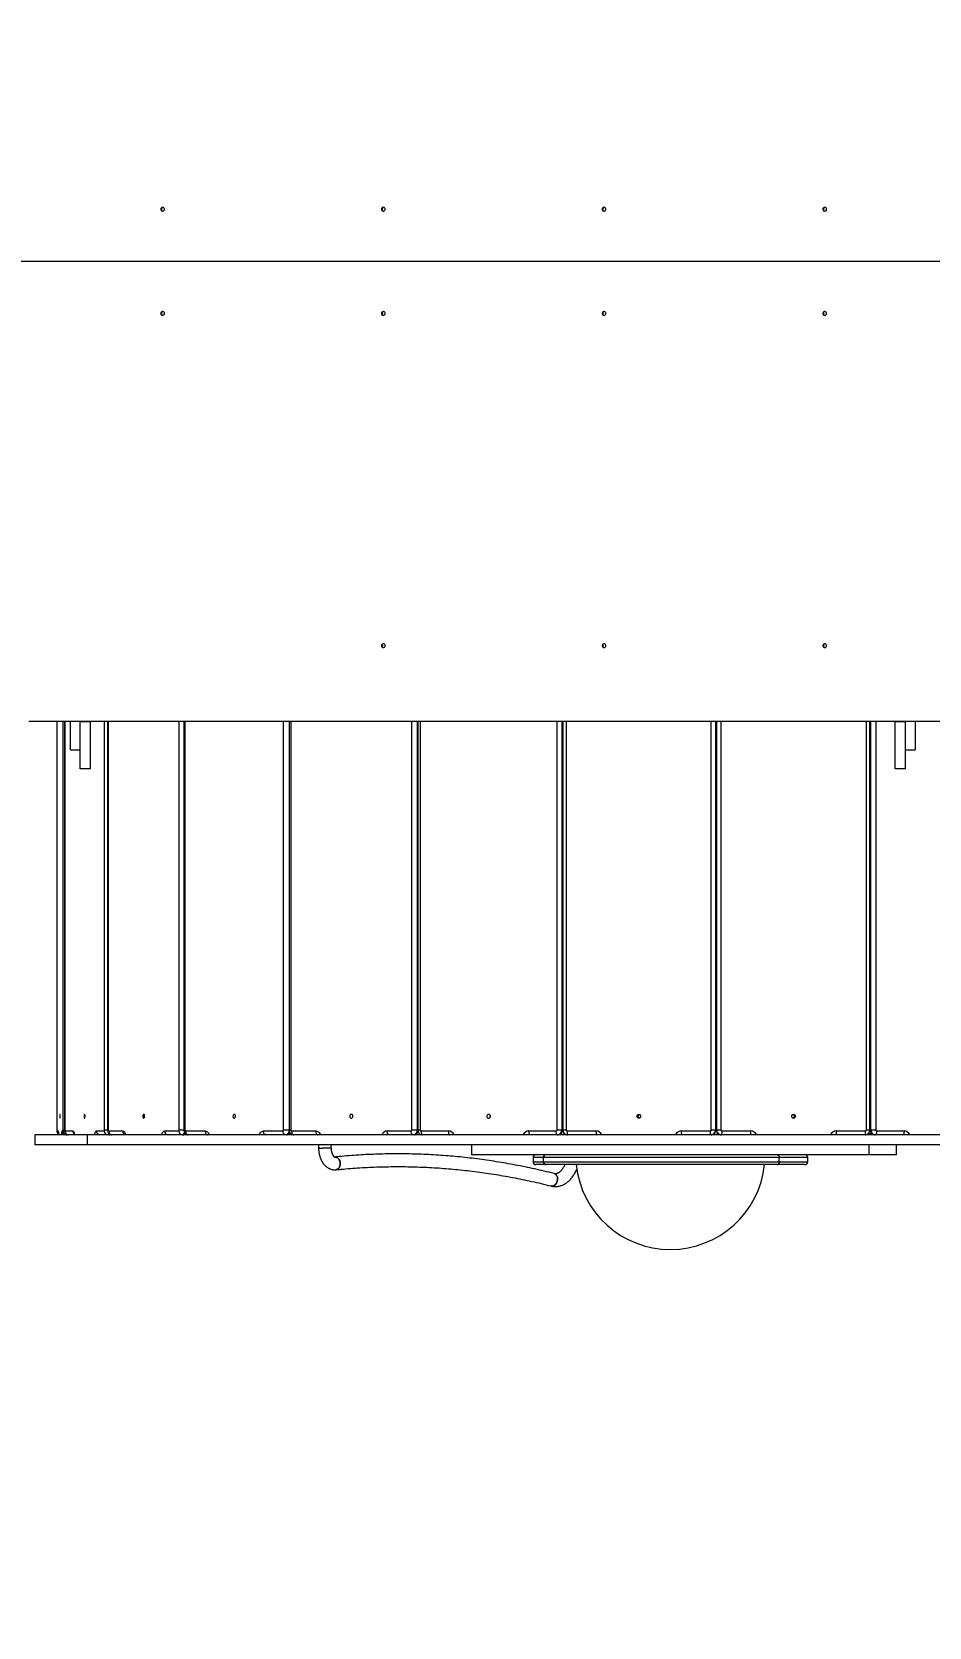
# Model space of a CAD drawing. Header units: millimetres. Extents: x -8607 to 7621, y -5747 to 4382.
# Drawn here: x 200 to 2095, y -2350 to 1016 of the extents above; entities that cross this region are included whole.
import ezdxf

# ---------------------------------------------------------------- set-up
doc = ezdxf.new("R2010")
doc.units = ezdxf.units.MM
for name, color, linetype in [('DIKOM_ОБЪЕКТ', 7, 'Continuous'), ('DIKOM_РАЗМЕР_ЗОНА', 7, 'Continuous'), ('DIKOM_РАЗМЕР_ОБЪЕКТА', 7, 'Continuous')]:
    doc.layers.add(name, color=color, linetype=linetype)
doc.styles.add('style1', font='arial.ttf', dxfattribs={"width": 0.8})
doc.dimstyles.new('1-50', dxfattribs={"dimtxt": 300, "dimasz": 200, "dimexe": 100, "dimexo": 0, "dimgap": 100, "dimtad": 1, "dimtxsty": 'style1', "dimcen": 200, "dimclrd": 7, "dimclre": 7, "dimclrt": 7, "dimadec": 1, "dimazin": 2, "dimtfac": 1, "dimtmove": 0, "dimatfit": 2, "dimfxl": 0, "dimlwd": 25, "dimlwe": 18, "dimarcsym": 0})

# ---------------------------------------------------------------- blocks, each defined once
blk = doc.blocks.new('*D10')
at = {"layer": 'Defpoints', "color": 0, "transparency": 16777216}
for p in [(1185.1, 4381.6), (-8157.3, -4329.5), (-3835.9, -4329.5)]:
    blk.add_point(p, dxfattribs=at)
at = {"layer": 'DIKOM_РАЗМЕР_ЗОНА', "color": 7, "lineweight": 18, "transparency": 16777216}
for p, q in [((1185.1, 4381.6), (-8257.3, 4381.6)), ((-3835.9, -4329.5), (-8257.3, -4329.5))]:
    blk.add_line(p, q, dxfattribs=at)
at = {"layer": 'DIKOM_РАЗМЕР_ЗОНА', "color": 7, "lineweight": 25, "transparency": 16777216}
blk.add_line((-8157.3, 4181.6), (-8157.3, -4129.5), dxfattribs=at)
at = {"layer": 'DIKOM_РАЗМЕР_ЗОНА', "color": 7, "transparency": 16777216}
for points in [[(-8190.7, 4181.6), (-8124, 4181.6), (-8157.3, 4381.6)], [(-8190.7, -4129.5), (-8124, -4129.5), (-8157.3, -4329.5)]]:
    blk.add_solid(points, dxfattribs=at)
at = {"layer": 'DIKOM_РАЗМЕР_ЗОНА', "color": 7, "transparency": 16777216, "insert": (-8410.5, 265.9), "char_height": 300, "attachment_point": 5, "rotation": 90, "style": 'style1'}
blk.add_mtext('8700', dxfattribs=at)
blk = doc.blocks.new('*D11')
at = {"layer": 'Defpoints', "color": 0, "transparency": 16777216}
for p in [(7619.4, -165.1), (-6826.5, -739.4), (7619.4, -5647.1)]:
    blk.add_point(p, dxfattribs=at)
at = {"layer": 'DIKOM_РАЗМЕР_ОБЪЕКТА', "color": 7, "lineweight": 18, "transparency": 16777216}
for p, q in [((7619.4, -165.1), (7619.4, -5747.1)), ((-6826.5, -739.4), (-6826.5, -5747.1))]:
    blk.add_line(p, q, dxfattribs=at)
at = {"layer": 'DIKOM_РАЗМЕР_ОБЪЕКТА', "color": 7, "lineweight": 25, "transparency": 16777216}
blk.add_line((-6626.5, -5647.1), (7419.4, -5647.1), dxfattribs=at)
at = {"layer": 'DIKOM_РАЗМЕР_ОБЪЕКТА', "color": 7, "transparency": 16777216}
for points in [[(-6626.5, -5613.8), (-6626.5, -5680.5), (-6826.5, -5647.1)], [(7419.4, -5613.8), (7419.4, -5680.5), (7619.4, -5647.1)]]:
    blk.add_solid(points, dxfattribs=at)
at = {"layer": 'DIKOM_РАЗМЕР_ОБЪЕКТА', "color": 7, "transparency": 16777216, "insert": (396.4, -5394), "char_height": 300, "attachment_point": 5, "style": 'style1'}
blk.add_mtext('14400', dxfattribs=at)
blk = doc.blocks.new('*D12')
at = {"layer": 'Defpoints', "color": 0, "transparency": 16777216}
for p in [(1548.3, 2616.6), (-7397.5, -2329.5), (-4101.7, -2329.5)]:
    blk.add_point(p, dxfattribs=at)
at = {"layer": 'DIKOM_РАЗМЕР_ОБЪЕКТА', "color": 7, "lineweight": 18, "transparency": 16777216}
for p, q in [((1548.3, 2616.6), (-7497.5, 2616.6)), ((-4101.7, -2329.5), (-7497.5, -2329.5))]:
    blk.add_line(p, q, dxfattribs=at)
at = {"layer": 'DIKOM_РАЗМЕР_ОБЪЕКТА', "color": 7, "lineweight": 25, "transparency": 16777216}
blk.add_line((-7397.5, 2416.6), (-7397.5, -2129.5), dxfattribs=at)
at = {"layer": 'DIKOM_РАЗМЕР_ОБЪЕКТА', "color": 7, "transparency": 16777216}
for points in [[(-7430.9, 2416.6), (-7364.2, 2416.6), (-7397.5, 2616.6)], [(-7430.9, -2129.5), (-7364.2, -2129.5), (-7397.5, -2329.5)]]:
    blk.add_solid(points, dxfattribs=at)
at = {"layer": 'DIKOM_РАЗМЕР_ОБЪЕКТА', "color": 7, "transparency": 16777216, "insert": (-7650.7, 236.9), "char_height": 300, "attachment_point": 5, "rotation": 90, "style": 'style1'}
blk.add_mtext('4950', dxfattribs=at)
blk = doc.blocks.new('*D13')
at = {"layer": 'Defpoints', "color": 0, "transparency": 16777216}
for p in [(-5326.5, -191.4), (6073.5, -191.4), (6073.5, -4959.5)]:
    blk.add_point(p, dxfattribs=at)
at = {"layer": 'DIKOM_РАЗМЕР_ОБЪЕКТА', "color": 7, "lineweight": 18, "transparency": 16777216}
for p, q in [((-5326.5, -191.4), (-5326.5, -5059.5)), ((6073.5, -191.4), (6073.5, -5059.5))]:
    blk.add_line(p, q, dxfattribs=at)
at = {"layer": 'DIKOM_РАЗМЕР_ОБЪЕКТА', "color": 7, "lineweight": 25, "transparency": 16777216}
blk.add_line((-5126.5, -4959.5), (5873.5, -4959.5), dxfattribs=at)
at = {"layer": 'DIKOM_РАЗМЕР_ОБЪЕКТА', "color": 7, "transparency": 16777216}
for points in [[(-5126.5, -4926.2), (-5126.5, -4992.9), (-5326.5, -4959.5)], [(5873.5, -4926.2), (5873.5, -4992.9), (6073.5, -4959.5)]]:
    blk.add_solid(points, dxfattribs=at)
at = {"layer": 'DIKOM_РАЗМЕР_ОБЪЕКТА', "color": 7, "transparency": 16777216, "insert": (373.5, -4706.4), "char_height": 300, "attachment_point": 5, "style": 'style1'}
blk.add_mtext('11400', dxfattribs=at)

msp = doc.modelspace()

# ---------------------------------------------------------------- linework, layer by layer
at = {"layer": 'DIKOM_ОБЪЕКТ', "color": 7, "linetype": 'Continuous', "lineweight": 15}
for p, q in [((145.123, 531.609), (2205.165, 531.609)), ((193.663, -438.391), (2156.625, -438.391)), ((252.917, -438.391), (252.917, -1301.391)), ((252.924, -438.391), (252.924, -1301.391)), ((266.144, -1301.391), (266.144, -438.391)), ((269.024, -438.391), (269.024, -1301.391)), ((269.325, -438.391), (269.325, -1301.391)), ((281.301, -499.391), (281.301, -438.391)), ((302.301, -439.391), (302.301, -438.391)), ((302.301, -439.391), (323.301, -439.391)), ((302.301, -539.391), (302.301, -439.391)), ((323.301, -439.391), (323.301, -438.391)), ((323.301, -439.391), (323.301, -539.391)), ((353.384, -1301.391), (353.384, -438.391)), ((360.038, -438.391), (360.038, -1301.391)), ((361.049, -438.391), (361.049, -1301.391)), ((511.415, -1301.391), (511.415, -438.391)), ((521.054, -438.391), (521.054, -1301.391)), ((523.152, -438.391), (523.152, -1301.391)), ((731.718, -1301.391), (731.718, -438.391)), ((743.021, -438.391), (743.021, -1301.391)), ((743.392, -438.391), (743.392, -1301.391)), ((746.893, -438.391), (746.893, -1301.391)), ((1002.417, -1301.391), (1002.417, -438.391)), ((1013.531, -438.391), (1013.531, -1301.391)), ((1014.655, -1301.391), (1014.655, -438.391)), ((1015.064, -438.391), (1015.064, -1301.391)), ((1020.212, -438.391), (1020.212, -1301.391)), ((1308.918, -1301.391), (1308.918, -438.391)), ((1319.244, -438.391), (1319.244, -1301.391)), ((1319.956, -1301.391), (1319.956, -438.391)), ((1320.482, -1301.391), (1320.482, -438.391)), ((1321.425, -438.391), (1321.425, -1301.391)), ((1328.374, -438.391), (1328.374, -1301.391)), ((1634.697, -1301.391), (1634.697, -438.391)), ((1643.678, -438.391), (1643.678, -1301.391)), ((1643.941, -1301.391), (1643.941, -438.391)), ((1644.011, -1301.391), (1644.011, -438.391)), ((1645.758, -438.391), (1645.758, -1301.391)), ((1645.798, -438.391), (1645.798, -1301.391)), ((1646, -1301.391), (1646, -438.391)), ((1654.766, -438.391), (1654.766, -1301.391)), ((1962.192, -1301.391), (1962.192, -438.391)), ((1969.385, -1301.391), (1969.385, -438.391)), ((1970.515, -438.391), (1970.515, -1301.391)), ((1970.957, -438.391), (1970.957, -1301.391)), ((1971.612, -1301.391), (1971.612, -438.391)), ((1981.791, -438.391), (1981.791, -1301.391)), ((2023.301, -439.391), (2023.301, -438.391)), ((2023.301, -439.391), (2044.301, -439.391)), ((2023.301, -539.391), (2023.301, -439.391)), ((2044.301, -439.391), (2044.301, -438.391)), ((2044.301, -439.391), (2044.301, -539.391)), ((2065.301, -438.391), (2065.301, -499.391)), ((281.301, -499.391), (302.301, -499.391)), ((2044.301, -499.391), (2065.301, -499.391)), ((323.301, -539.391), (302.301, -539.391)), ((2044.301, -539.391), (2023.301, -539.391)), ((1320.482, -767.441), (1321.425, -767.441)), ((1644.011, -767.441), (1645.758, -767.441)), ((1320.482, -807.334), (1321.425, -807.334)), ((1320.936, -793.36), (1320.949, -793.117)), ((1644.011, -807.334), (1645.758, -807.334)), ((1321.425, -808.331), (1320.482, -808.331)), ((1320.482, -824.391), (1321.425, -824.391)), ((1321.425, -825.391), (1320.482, -825.391)), ((1321.425, -826.391), (1320.482, -826.391)), ((1645.758, -808.331), (1644.011, -808.331)), ((1644.011, -824.391), (1645.758, -824.391)), ((1645.758, -825.391), (1644.011, -825.391)), ((1645.758, -826.391), (1644.011, -826.391)), ((1320.482, -842.451), (1321.425, -842.451)), ((1321.425, -843.448), (1320.482, -843.448)), ((1644.011, -842.451), (1645.758, -842.451)), ((1645.758, -843.448), (1644.011, -843.448)), ((1321.425, -883.341), (1320.482, -883.341)), ((1645.758, -883.341), (1644.011, -883.341)), ((1167.517, -1273.672), (1168.248, -1272.595)), ((1320.482, -1253.441), (1321.425, -1253.441)), ((1644.011, -1253.441), (1645.758, -1253.441)), ((206.521, -1311.391), (206.521, -1332.391)), ((317.19, -1311.391), (206.521, -1311.391)), ((252.924, -1301.391), (252.917, -1301.391)), ((253.01, -1303.391), (255.637, -1303.391)), ((263.432, -1303.391), (266.059, -1303.391)), ((269.024, -1301.391), (266.144, -1301.391)), ((269.325, -1301.391), (269.024, -1301.391)), ((269.869, -1303.391), (286.572, -1303.391)), ((276.548, -1311.376), (276.049, -1311.391)), ((317.19, -1332.391), (317.19, -1311.391)), ((2824.072, -1311.391), (317.19, -1311.391)), ((336.137, -1303.391), (352.84, -1303.391)), ((360.038, -1301.391), (353.384, -1301.391)), ((361.049, -1301.391), (360.038, -1301.391)), ((362.023, -1303.391), (391.901, -1303.391)), ((366.297, -1310.818), (366.417, -1311.391)), ((480.563, -1303.391), (510.442, -1303.391)), ((521.054, -1301.391), (511.415, -1301.391)), ((523.152, -1301.391), (521.054, -1301.391)), ((524.502, -1303.391), (565.945, -1303.391)), ((688.925, -1303.391), (730.368, -1303.391)), ((743.021, -1301.391), (731.718, -1301.391)), ((743.021, -1301.391), (743.392, -1301.391)), ((746.893, -1301.391), (743.392, -1301.391)), ((748.547, -1303.391), (799.321, -1303.391)), ((949.989, -1303.391), (1000.763, -1303.391)), ((1013.531, -1301.391), (1002.417, -1301.391)), ((1013.531, -1301.391), (1014.655, -1301.391)), ((1015.064, -1301.391), (1014.655, -1301.391)), ((1020.212, -1301.391), (1015.064, -1301.391)), ((1022.081, -1303.391), (1079.448, -1303.391)), ((1249.682, -1303.391), (1307.049, -1303.391)), ((1319.244, -1301.391), (1308.918, -1301.391)), ((1314.748, -1310.391), (1327.111, -1310.391)), ((1319.244, -1301.391), (1319.956, -1301.391)), ((1320.482, -1301.391), (1319.956, -1301.391)), ((1320.482, -1293.334), (1321.425, -1293.334)), ((1321.425, -1294.331), (1320.482, -1294.331)), ((1320.936, -1279.36), (1320.949, -1279.117)), ((1328.374, -1301.391), (1321.425, -1301.391)), ((1330.357, -1303.391), (1391.225, -1303.391)), ((1571.846, -1303.391), (1632.714, -1303.391)), ((1643.678, -1301.391), (1634.697, -1301.391)), ((1638.291, -1310.391), (1651.522, -1310.391)), ((1643.678, -1301.391), (1643.941, -1301.391)), ((1644.011, -1301.391), (1643.941, -1301.391)), ((1644.011, -1293.334), (1645.758, -1293.334)), ((1645.758, -1294.331), (1644.011, -1294.331)), ((1645.798, -1301.391), (1645.758, -1301.391)), ((1645.798, -1301.391), (1646, -1301.391)), ((1654.766, -1301.391), (1646, -1301.391)), ((1656.756, -1303.391), (1717.843, -1303.391)), ((1899.115, -1303.391), (1960.202, -1303.391)), ((1969.385, -1301.391), (1962.192, -1301.391)), ((1963.728, -1310.391), (1968.301, -1310.391)), ((1968.301, -1310.391), (1968.301, -1305.852)), ((1968.301, -1308.891), (1971.922, -1308.891)), ((1968.301, -1310.391), (1973.422, -1310.391)), ((1970.957, -1301.391), (1970.515, -1301.391)), ((1970.957, -1301.391), (1971.612, -1301.391)), ((1981.791, -1301.391), (1971.612, -1301.391)), ((1973.422, -1310.391), (1971.922, -1308.891)), ((1973.422, -1311.391), (1973.422, -1310.391)), ((1977.594, -1310.957), (1977.594, -1311.391)), ((1983.68, -1303.391), (2041.694, -1303.391)), ((317.19, -1332.391), (206.521, -1332.391)), ((2824.072, -1332.391), (317.19, -1332.391)), ((805.49, -1332.391), (805.49, -1339.235)), ((832.389, -1339.033), (832.389, -1332.391)), ((1128.301, -1332.391), (1128.301, -1353.391)), ((1968.301, -1353.391), (1968.301, -1332.391)), ((2025.521, -1353.391), (2025.521, -1332.391)), ((1964.662, -1353.391), (1128.301, -1353.391)), ((1258.301, -1359.391), (1258.301, -1368.391)), ((1280.283, -1359.391), (1258.301, -1359.391)), ((1258.301, -1368.391), (1280.283, -1368.391)), ((1285.828, -1374.391), (1264.301, -1374.391)), ((1280.283, -1368.391), (1280.283, -1359.391)), ((1778.226, -1359.391), (1280.283, -1359.391)), ((1280.283, -1368.391), (1778.226, -1368.391)), ((1773.468, -1374.391), (1285.828, -1374.391)), ((1832.301, -1374.391), (1773.468, -1374.391)), ((1778.226, -1368.391), (1778.226, -1359.391)), ((1838.301, -1359.391), (1778.226, -1359.391)), ((1778.226, -1368.391), (1838.301, -1368.391)), ((1838.301, -1368.391), (1838.301, -1359.391)), ((1968.301, -1353.391), (1964.662, -1353.391)), ((2025.521, -1353.391), (1968.301, -1353.391))]:
    msp.add_line(p, q, dxfattribs=at)
at = {"layer": 'DIKOM_ОБЪЕКТ', "color": 7, "linetype": 'Continuous', "lineweight": 15, "flags": 128}
for points in [[(472.283, 641.609), (472.456, 640.43), (472.958, 639.355), (473.745, 638.481), (474.748, 637.885), (475.876, 637.62), (477.03, 637.709), (478.108, 638.145), (479.013, 638.888), (479.665, 639.873), (480.006, 641.013), (480.006, 642.205), (479.665, 643.344), (479.013, 644.329), (478.108, 645.073), (477.03, 645.509), (475.876, 645.598), (474.748, 645.332), (473.745, 644.736), (472.958, 643.862), (472.456, 642.788), (472.283, 641.609)], [(938.268, 641.609), (938.441, 640.43), (938.943, 639.355), (939.73, 638.481), (940.733, 637.885), (941.861, 637.62), (943.016, 637.709), (944.093, 638.145), (944.998, 638.888), (945.65, 639.873), (945.991, 641.013), (945.991, 642.205), (945.65, 643.344), (944.998, 644.329), (944.093, 645.073), (943.016, 645.509), (941.861, 645.598), (940.733, 645.332), (939.73, 644.736), (938.943, 643.862), (938.441, 642.788), (938.268, 641.609)], [(1404.253, 641.609), (1404.426, 640.43), (1404.928, 639.355), (1405.716, 638.481), (1406.718, 637.885), (1407.846, 637.62), (1409, 637.709), (1410.078, 638.145), (1410.983, 638.888), (1411.635, 639.873), (1411.976, 641.013), (1411.976, 642.205), (1411.635, 643.344), (1410.983, 644.329), (1410.078, 645.073), (1409, 645.509), (1407.846, 645.598), (1406.718, 645.332), (1405.716, 644.736), (1404.928, 643.862), (1404.426, 642.788), (1404.253, 641.609)], [(1870.238, 641.609), (1870.411, 640.43), (1870.913, 639.355), (1871.7, 638.481), (1872.703, 637.885), (1873.831, 637.62), (1874.986, 637.709), (1876.063, 638.145), (1876.968, 638.888), (1877.62, 639.873), (1877.961, 641.013), (1877.961, 642.205), (1877.62, 643.344), (1876.968, 644.329), (1876.063, 645.073), (1874.986, 645.509), (1873.831, 645.598), (1872.703, 645.332), (1871.7, 644.736), (1870.913, 643.862), (1870.411, 642.788), (1870.238, 641.609)], [(480.049, 421.609), (479.877, 422.788), (479.375, 423.862), (478.587, 424.736), (477.585, 425.332), (476.457, 425.598), (475.302, 425.509), (474.225, 425.073), (473.32, 424.329), (472.668, 423.344), (472.327, 422.205), (472.327, 421.013), (472.668, 419.873), (473.32, 418.888), (474.225, 418.145), (475.302, 417.709), (476.457, 417.62), (477.585, 417.885), (478.587, 418.481), (479.375, 419.356), (479.877, 420.43), (480.049, 421.609)], [(946.035, 421.609), (945.862, 422.788), (945.36, 423.862), (944.573, 424.736), (943.57, 425.332), (942.442, 425.598), (941.287, 425.509), (940.21, 425.073), (939.305, 424.329), (938.653, 423.344), (938.312, 422.205), (938.312, 421.013), (938.653, 419.873), (939.305, 418.888), (940.21, 418.145), (941.287, 417.709), (942.442, 417.62), (943.57, 417.885), (944.573, 418.481), (945.36, 419.356), (945.862, 420.43), (946.035, 421.609)], [(1412.02, 421.609), (1411.847, 422.788), (1411.345, 423.862), (1410.558, 424.736), (1409.555, 425.332), (1408.427, 425.598), (1407.272, 425.509), (1406.195, 425.073), (1405.29, 424.329), (1404.638, 423.344), (1404.297, 422.205), (1404.297, 421.013), (1404.638, 419.873), (1405.29, 418.888), (1406.195, 418.145), (1407.272, 417.709), (1408.427, 417.62), (1409.555, 417.885), (1410.558, 418.481), (1411.345, 419.356), (1411.847, 420.43), (1412.02, 421.609)], [(1878.005, 421.609), (1877.832, 422.788), (1877.33, 423.862), (1876.543, 424.736), (1875.54, 425.332), (1874.412, 425.598), (1873.257, 425.509), (1872.18, 425.073), (1871.275, 424.329), (1870.623, 423.344), (1870.282, 422.205), (1870.282, 421.013), (1870.623, 419.873), (1871.275, 418.888), (1872.18, 418.145), (1873.257, 417.709), (1874.412, 417.62), (1875.54, 417.885), (1876.543, 418.481), (1877.33, 419.356), (1877.832, 420.43), (1878.005, 421.609)], [(946.035, -279.391), (945.862, -278.212), (945.36, -277.138), (944.573, -276.264), (943.57, -275.668), (942.442, -275.402), (941.287, -275.492), (940.21, -275.927), (939.305, -276.671), (938.653, -277.656), (938.312, -278.795), (938.312, -279.987), (938.653, -281.127), (939.305, -282.112), (940.21, -282.855), (941.287, -283.291), (942.442, -283.38), (943.57, -283.115), (944.573, -282.519), (945.36, -281.645), (945.862, -280.57), (946.035, -279.391)], [(1412.02, -279.391), (1411.847, -278.212), (1411.345, -277.138), (1410.558, -276.264), (1409.555, -275.668), (1408.427, -275.402), (1407.272, -275.492), (1406.195, -275.927), (1405.29, -276.671), (1404.638, -277.656), (1404.297, -278.795), (1404.297, -279.987), (1404.638, -281.127), (1405.29, -282.112), (1406.195, -282.855), (1407.272, -283.291), (1408.427, -283.38), (1409.555, -283.115), (1410.558, -282.519), (1411.345, -281.645), (1411.847, -280.57), (1412.02, -279.391)], [(1878.005, -279.391), (1877.832, -278.212), (1877.33, -277.138), (1876.543, -276.264), (1875.54, -275.668), (1874.412, -275.402), (1873.257, -275.492), (1872.18, -275.927), (1871.275, -276.671), (1870.623, -277.656), (1870.282, -278.795), (1870.282, -279.987), (1870.623, -281.127), (1871.275, -282.112), (1872.18, -282.855), (1873.257, -283.291), (1874.412, -283.38), (1875.54, -283.115), (1876.543, -282.519), (1877.33, -281.645), (1877.832, -280.57), (1878.005, -279.391)], [(259.534, -1276.391), (259.585, -1276.213), (259.631, -1275.696), (259.668, -1274.885), (259.693, -1273.853), (259.705, -1272.69), (259.701, -1271.501), (259.683, -1270.391), (259.651, -1269.459), (259.609, -1268.787), (259.56, -1268.436), (259.509, -1268.436), (259.46, -1268.787), (259.418, -1269.459), (259.386, -1270.391), (259.367, -1271.501), (259.364, -1272.69), (259.375, -1273.853), (259.4, -1274.885), (259.438, -1275.696), (259.484, -1276.213), (259.534, -1276.391)], [(311.355, -1276.391), (311.675, -1276.213), (311.967, -1275.696), (312.205, -1274.885), (312.367, -1273.853), (312.44, -1272.69), (312.415, -1271.501), (312.297, -1270.391), (312.095, -1269.459), (311.827, -1268.787), (311.517, -1268.436), (311.192, -1268.436), (310.882, -1268.787), (310.614, -1269.459), (310.412, -1270.391), (310.294, -1271.501), (310.269, -1272.69), (310.342, -1273.853), (310.504, -1274.885), (310.742, -1275.696), (311.034, -1276.213), (311.355, -1276.391)], [(436.232, -1276.391), (436.806, -1276.213), (437.329, -1275.696), (437.754, -1274.885), (438.044, -1273.853), (438.173, -1272.69), (438.13, -1271.501), (437.918, -1270.391), (437.556, -1269.459), (437.077, -1268.787), (436.522, -1268.436), (435.942, -1268.436), (435.387, -1268.787), (434.908, -1269.459), (434.546, -1270.391), (434.334, -1271.501), (434.291, -1272.69), (434.42, -1273.853), (434.71, -1274.885), (435.136, -1275.696), (435.658, -1276.213), (436.232, -1276.391)], [(627.435, -1276.391), (628.231, -1276.213), (628.956, -1275.696), (629.546, -1274.885), (629.948, -1273.853), (630.127, -1272.69), (630.067, -1271.501), (629.773, -1270.391), (629.271, -1269.459), (628.606, -1268.787), (627.837, -1268.436), (627.033, -1268.436), (626.263, -1268.787), (625.599, -1269.459), (625.097, -1270.391), (624.803, -1271.501), (624.743, -1272.69), (624.922, -1273.853), (625.324, -1274.885), (625.914, -1275.696), (626.639, -1276.213), (627.435, -1276.391)], [(874.655, -1276.391), (875.63, -1276.213), (876.518, -1275.696), (877.241, -1274.885), (877.734, -1273.853), (877.954, -1272.69), (877.88, -1271.501), (877.52, -1270.391), (876.905, -1269.459), (876.09, -1268.787), (875.148, -1268.436), (874.162, -1268.436), (873.22, -1268.787), (872.405, -1269.459), (871.791, -1270.391), (871.43, -1271.501), (871.357, -1272.69), (871.576, -1273.853), (872.069, -1274.885), (872.792, -1275.696), (873.68, -1276.213), (874.655, -1276.391)], [(1164.565, -1276.391), (1165.667, -1276.213), (1166.67, -1275.696), (1167.487, -1274.885), (1168.044, -1273.853), (1168.292, -1272.69), (1168.209, -1271.501), (1167.801, -1270.391), (1167.107, -1269.459), (1166.186, -1268.787), (1165.122, -1268.436), (1164.008, -1268.436), (1162.943, -1268.787), (1162.023, -1269.459), (1161.328, -1270.391), (1160.922, -1271.501), (1160.838, -1272.69), (1161.086, -1273.853), (1161.643, -1274.885), (1162.46, -1275.696), (1163.464, -1276.213), (1164.565, -1276.391)], [(255.637, -1303.391), (255.79, -1304.952), (255.831, -1305.146)], [(274.2, -1310.769), (274.135, -1311.199), (274.051, -1311.391)], [(286.572, -1303.391), (287.238, -1303.605), (287.884, -1304.241), (288.49, -1305.28), (289.038, -1306.69), (289.51, -1308.428), (289.894, -1310.441), (290.03, -1311.391)], [(332.679, -1311.391), (332.815, -1310.441), (333.199, -1308.428), (333.671, -1306.69), (334.219, -1305.28), (334.825, -1304.241), (335.471, -1303.605), (336.137, -1303.391)], [(362.49, -1308.358), (362.462, -1308.462), (362.049, -1309.706), (361.579, -1310.63), (361.069, -1311.199), (360.538, -1311.391)], [(361.049, -1301.391), (361.068, -1301.781), (361.123, -1302.157), (361.213, -1302.502), (361.334, -1302.805), (361.482, -1303.054), (361.65, -1303.239), (361.832, -1303.353), (362.023, -1303.391)], [(391.901, -1303.391), (393.092, -1303.605), (394.248, -1304.241), (395.332, -1305.28), (396.311, -1306.69), (397.157, -1308.428), (397.843, -1310.441), (398.087, -1311.391)], [(474.377, -1311.391), (474.621, -1310.441), (475.307, -1308.428), (476.153, -1306.69), (477.133, -1305.28), (478.217, -1304.241), (479.372, -1303.605), (480.563, -1303.391)], [(510.442, -1303.391), (510.632, -1303.353), (510.814, -1303.239), (510.982, -1303.054), (511.13, -1302.805), (511.251, -1302.502), (511.341, -1302.157), (511.396, -1301.781), (511.415, -1301.391)], [(521.884, -1305.424), (521.477, -1306.947), (520.872, -1308.462), (520.134, -1309.706), (519.293, -1310.63), (518.38, -1311.199), (517.431, -1311.391)], [(519.178, -1311.391), (520.127, -1311.199), (521.04, -1310.63), (521.881, -1309.706), (522.619, -1308.462), (523.017, -1307.537)], [(524.502, -1303.391), (524.615, -1304.952), (524.951, -1306.453), (525.496, -1307.836), (526.23, -1309.048), (527.125, -1310.043), (528.145, -1310.782), (529.253, -1311.237), (530.404, -1311.391)], [(565.945, -1303.391), (566.058, -1304.952), (566.394, -1306.453), (566.94, -1307.836), (567.674, -1309.048), (568.568, -1310.043), (569.589, -1310.782), (570.696, -1311.237), (571.848, -1311.391)], [(565.945, -1303.391), (567.597, -1303.605), (569.2, -1304.241), (570.703, -1305.28), (572.062, -1306.69), (573.235, -1308.428), (574.187, -1310.441), (574.525, -1311.391)], [(680.345, -1311.391), (680.683, -1310.441), (681.635, -1308.428), (682.808, -1306.69), (684.166, -1305.28), (685.67, -1304.241), (687.272, -1303.605), (688.925, -1303.391)], [(694.828, -1311.391), (693.676, -1311.237), (692.569, -1310.782), (691.548, -1310.043), (690.654, -1309.048), (689.92, -1307.836), (689.374, -1306.453), (689.038, -1304.952), (688.925, -1303.391)], [(736.271, -1311.391), (735.119, -1311.237), (734.012, -1310.782), (732.992, -1310.043), (732.097, -1309.048), (731.363, -1307.836), (730.818, -1306.453), (730.482, -1304.952), (730.368, -1303.391)], [(743.021, -1301.391), (742.891, -1303.342), (742.507, -1305.218), (741.883, -1306.947), (741.044, -1308.462), (740.021, -1309.706), (738.854, -1310.63), (737.588, -1311.199), (736.271, -1311.391)], [(737.747, -1311.391), (739.064, -1311.199), (740.33, -1310.63), (741.497, -1309.706), (742.519, -1308.462), (743.359, -1306.947), (743.983, -1305.218), (744.072, -1304.88)], [(748.547, -1303.391), (748.634, -1304.952), (748.89, -1306.453), (749.305, -1307.836), (749.865, -1309.048), (750.547, -1310.043), (751.324, -1310.782), (752.168, -1311.237), (753.046, -1311.391)], [(799.321, -1303.391), (799.408, -1304.952), (799.664, -1306.453), (800.079, -1307.836), (800.639, -1309.048), (801.32, -1310.043), (802.098, -1310.782), (802.942, -1311.237), (803.82, -1311.391)], [(799.321, -1303.391), (801.346, -1303.605), (803.309, -1304.241), (805.151, -1305.28), (806.816, -1306.69), (808.253, -1308.428), (809.419, -1310.441), (809.833, -1311.391)], [(954.487, -1311.391), (953.61, -1311.237), (952.766, -1310.782), (951.988, -1310.043), (951.306, -1309.048), (950.747, -1307.836), (950.331, -1306.453), (950.076, -1304.952), (949.989, -1303.391)], [(1005.262, -1311.391), (1004.384, -1311.237), (1003.54, -1310.782), (1002.762, -1310.043), (1002.081, -1309.048), (1001.521, -1307.836), (1001.105, -1306.453), (1000.849, -1304.952), (1000.763, -1303.391)], [(1013.531, -1301.391), (1013.372, -1303.342), (1012.901, -1305.218), (1012.137, -1306.947), (1011.109, -1308.462), (1009.856, -1309.706), (1008.426, -1310.63), (1006.875, -1311.199), (1005.262, -1311.391)], [(1006.386, -1311.391), (1007.999, -1311.199), (1009.551, -1310.63), (1010.98, -1309.706), (1012.233, -1308.462), (1013.262, -1306.947), (1014.026, -1305.218), (1014.496, -1303.342), (1014.655, -1301.391)], [(1022.081, -1303.391), (1022.136, -1304.952), (1022.298, -1306.453), (1022.562, -1307.836), (1022.916, -1309.048), (1023.348, -1310.043), (1023.841, -1310.782), (1024.376, -1311.237), (1024.932, -1311.391)], [(1079.448, -1303.391), (1079.503, -1304.952), (1079.665, -1306.453), (1079.929, -1307.836), (1080.284, -1309.048), (1080.716, -1310.043), (1081.209, -1310.782), (1081.744, -1311.237), (1082.3, -1311.391)], [(1252.533, -1311.391), (1251.977, -1311.237), (1251.442, -1310.782), (1250.949, -1310.043), (1250.517, -1309.048), (1250.162, -1307.836), (1249.899, -1306.453), (1249.736, -1304.952), (1249.682, -1303.391)], [(1309.9, -1311.391), (1309.344, -1311.237), (1308.809, -1310.782), (1308.316, -1310.043), (1307.884, -1309.048), (1307.53, -1307.836), (1307.266, -1306.453), (1307.104, -1304.952), (1307.049, -1303.391)], [(1330.357, -1303.391), (1330.377, -1304.952), (1330.437, -1306.453), (1330.534, -1307.836), (1330.665, -1309.048), (1330.824, -1310.043), (1331.006, -1310.782), (1331.203, -1311.237), (1331.408, -1311.391)], [(1391.225, -1303.391), (1391.245, -1304.952), (1391.305, -1306.453), (1391.402, -1307.836), (1391.533, -1309.048), (1391.692, -1310.043), (1391.873, -1310.782), (1392.071, -1311.237), (1392.276, -1311.391)], [(1572.897, -1311.391), (1572.692, -1311.237), (1572.495, -1310.782), (1572.313, -1310.043), (1572.154, -1309.048), (1572.023, -1307.836), (1571.926, -1306.453), (1571.867, -1304.952), (1571.846, -1303.391)], [(1633.765, -1311.391), (1633.56, -1311.237), (1633.363, -1310.782), (1633.181, -1310.043), (1633.022, -1309.048), (1632.891, -1307.836), (1632.794, -1306.453), (1632.734, -1304.952), (1632.714, -1303.391)], [(1656.756, -1303.391), (1656.74, -1304.952), (1656.694, -1306.453), (1656.62, -1307.836), (1656.52, -1309.048), (1656.397, -1310.043), (1656.258, -1310.782), (1656.107, -1311.237), (1655.949, -1311.391)], [(1717.843, -1303.391), (1717.827, -1304.952), (1717.781, -1306.453), (1717.707, -1307.836), (1717.607, -1309.048), (1717.485, -1310.043), (1717.345, -1310.782), (1717.194, -1311.237), (1717.036, -1311.391)], [(1898.308, -1311.391), (1898.466, -1311.237), (1898.617, -1310.782), (1898.756, -1310.043), (1898.879, -1309.048), (1898.979, -1307.836), (1899.053, -1306.453), (1899.099, -1304.952), (1899.115, -1303.391)], [(1959.396, -1311.391), (1959.553, -1311.237), (1959.704, -1310.782), (1959.844, -1310.043), (1959.966, -1309.048), (1960.066, -1307.836), (1960.141, -1306.453), (1960.187, -1304.952), (1960.202, -1303.391)], [(1983.68, -1303.391), (1983.63, -1304.952), (1983.481, -1306.453), (1983.239, -1307.836), (1982.913, -1309.048), (1982.516, -1310.043), (1982.063, -1310.782), (1981.571, -1311.237), (1981.06, -1311.391)], [(2041.694, -1303.391), (2041.643, -1304.952), (2041.494, -1306.453), (2041.252, -1307.836), (2040.927, -1309.048), (2040.529, -1310.043), (2040.076, -1310.782), (2039.585, -1311.237), (2039.074, -1311.391)], [(841.913, -1385.142), (842.816, -1385.002), (844.504, -1384.458), (846.085, -1383.567), (847.515, -1382.354), (848.755, -1380.853), (849.773, -1379.103), (850.539, -1377.153), (851.032, -1375.056), (851.241, -1372.869), (851.157, -1370.652), (850.785, -1368.465), (850.134, -1366.368), (849.222, -1364.418), (848.074, -1362.668), (846.721, -1361.167), (845.2, -1359.954), (843.552, -1359.063), (841.823, -1358.519), (840.059, -1358.336), (839.207, -1358.379)], [(839.327, -1358.368), (840.059, -1358.336), (841.823, -1358.519), (843.552, -1359.063), (845.2, -1359.954), (846.721, -1361.167), (848.074, -1362.668), (849.222, -1364.418), (850.134, -1366.368), (850.785, -1368.465), (851.157, -1370.652), (851.241, -1372.869), (851.032, -1375.056), (850.539, -1377.153), (849.773, -1379.103), (848.755, -1380.853), (847.515, -1382.354), (846.085, -1383.567), (844.504, -1384.458), (842.816, -1385.002), (841.916, -1385.142)], [(1773.468, -1353.391), (1774.397, -1353.507), (1775.289, -1353.848), (1776.111, -1354.402), (1776.832, -1355.149), (1777.423, -1356.058), (1777.863, -1357.095), (1778.134, -1358.221), (1778.226, -1359.391)], [(1778.226, -1359.391), (1778.134, -1358.221), (1777.863, -1357.095), (1777.423, -1356.058), (1776.832, -1355.149), (1776.111, -1354.402), (1775.289, -1353.848), (1774.397, -1353.507), (1773.468, -1353.391)], [(1778.226, -1368.391), (1778.134, -1369.562), (1777.863, -1370.687), (1777.423, -1371.725), (1776.832, -1372.634), (1776.111, -1373.38), (1775.289, -1373.935), (1774.397, -1374.276), (1773.468, -1374.391)], [(1773.468, -1374.391), (1774.397, -1374.276), (1775.289, -1373.935), (1776.111, -1373.38), (1776.832, -1372.634), (1777.423, -1371.725), (1777.863, -1370.687), (1778.134, -1369.562), (1778.226, -1368.391)], [(1302.723, -1393.29), (1304.061, -1393.754), (1305.593, -1394.636), (1306.955, -1395.837), (1308.113, -1397.324), (1309.033, -1399.056), (1309.69, -1400.987), (1310.068, -1403.063), (1310.155, -1405.229), (1309.948, -1407.424), (1309.455, -1409.59), (1308.687, -1411.666), (1307.667, -1413.597), (1306.421, -1415.329), (1304.985, -1416.816), (1303.396, -1418.017), (1301.699, -1418.899), (1299.94, -1419.438), (1298.166, -1419.619), (1296.426, -1419.438), (1296.111, -1419.364)], [(1298.166, -1419.619), (1299.94, -1419.438), (1301.699, -1418.899), (1303.396, -1418.017), (1304.985, -1416.816), (1306.421, -1415.329), (1307.667, -1413.597), (1308.687, -1411.666), (1309.455, -1409.59), (1309.948, -1407.424), (1310.155, -1405.229), (1310.068, -1403.063), (1309.69, -1400.987), (1309.033, -1399.056), (1308.113, -1397.324), (1306.955, -1395.837), (1305.593, -1394.636), (1304.061, -1393.754), (1302.682, -1393.279)], [(1296.111, -1419.365), (1296.426, -1419.438), (1298.166, -1419.619)]]:
    msp.add_lwpolyline(points, dxfattribs=at)
at = {"layer": 'DIKOM_ОБЪЕКТ', "color": 7, "linetype": 'Continuous', "lineweight": 15}
for centre, radius in [((1481.543, -1272.415), 3.976), ((1808.483, -1272.405), 3.986)]:
    msp.add_circle(centre, radius, dxfattribs=at)
for centre, radius, start, end in [((470.962, 641.622), 4.05, 359.819327, 48.463189), ((470.962, 641.596), 4.05, 311.536811, 0.180673), ((936.949, 641.622), 4.048, 359.807934, 48.482054), ((936.949, 641.595), 4.048, 311.517946, 0.192066), ((1402.935, 641.623), 4.047, 359.798805, 48.476238), ((1402.935, 641.595), 4.047, 311.523762, 0.201195), ((1868.919, 641.622), 4.048, 359.807934, 48.482054), ((1868.919, 641.595), 4.048, 311.517946, 0.192066), ((470.948, 421.609), 4.069, 311.562638, 48.437362), ((936.934, 421.609), 4.068, 311.552395, 48.447605), ((1402.917, 421.609), 4.069, 311.57289, 48.42711), ((1868.904, 421.609), 4.068, 311.552395, 48.447605), ((936.934, -279.391), 4.068, 311.549198, 48.450802), ((1402.918, -279.391), 4.069, 311.56969, 48.43031), ((1868.904, -279.391), 4.068, 311.549198, 48.450802), ((1171.471, -1272.391), 4.229, 150.970827, 209.029173), ((1483.939, -1272.391), 4.009, 107.739548, 252.260452), ((1806.644, -1272.391), 4.004, 283.391325, 76.608675), ((264.643, -1301.892), 11.729, 177.554919, 187.345938), ((261.013, -1303.392), 8.003, 179.99383, 231.718717), ((207.197, -1310.703), 48.989, 359.194691, 8.583273), ((298.297, -1309.78), 35.445, 169.616474, 182.605561), ((271.428, -1303.395), 7.996, 179.973705, 269.973336), ((254.328, -1301.887), 11.827, 352.694433, 2.404711), ((274.055, -1303.395), 7.996, 179.971988, 269.975052), ((271.573, -1301.854), 2.295, 168.367889, 222.067206), ((277.721, -1303.539), 7.853, 178.920552, 268.878144), ((294.689, -1303.432), 8.117, 179.714111, 226.835108), ((343.989, -1303.539), 7.853, 178.919825, 268.878871), ((360.692, -1303.539), 7.853, 178.919825, 268.878871), ((351.136, -1301.854), 2.295, 317.932794, 11.632111), ((369.553, -1303.865), 7.546, 176.401399, 265.879963), ((361.861, -1309.365), 2.113, 286.541723, 347.33467), ((399.771, -1303.744), 7.878, 177.433809, 245.162437), ((488.094, -1303.865), 7.546, 176.401302, 265.881997), ((517.973, -1303.865), 7.546, 176.399561, 265.881801), ((524.905, -1301.663), 1.774, 171.174917, 256.858387), ((729.965, -1301.663), 1.774, 283.141613, 8.825083), ((748.739, -1301.549), 1.852, 175.116539, 264.059255), ((950.561, -1315.049), 11.672, 92.808183, 161.736572), ((1000.572, -1301.549), 1.852, 275.929356, 4.902964), ((1022.15, -1301.454), 1.938, 178.140413, 267.970039), ((1079.167, -1316.627), 13.239, 23.296748, 88.780224), ((1249.885, -1316.509), 13.119, 90.886287, 157.038873), ((1306.981, -1301.455), 1.938, 272.009517, 1.880031), ((1309.561, -1301.709), 9.688, 272.009192, 1.880548), ((1310.274, -1301.709), 9.688, 272.009192, 1.880548), ((1330.365, -1301.4), 1.991, 179.736001, 269.763243), ((1391.189, -1317.374), 13.983, 25.331946, 89.851731), ((1571.872, -1317.357), 13.966, 90.105761, 154.710562), ((1632.705, -1301.399), 1.992, 270.264116, 0.23664), ((1633.722, -1301.435), 9.957, 270.248647, 0.249378), ((1633.984, -1301.435), 9.957, 270.248647, 0.249378), ((1655.773, -1301.417), 9.975, 179.853588, 269.854705), ((1655.975, -1301.417), 9.975, 179.853588, 269.854705), ((1656.761, -1301.396), 1.995, 179.859271, 269.846291), ((1717.821, -1317.423), 14.032, 25.460586, 89.910949), ((1899.13, -1317.413), 14.022, 90.062318, 154.566147), ((1960.197, -1301.397), 1.995, 270.139928, 0.154511), ((1967.301, -1310.391), 1, 270, 0), ((1980.689, -1301.66), 9.736, 178.420156, 268.331474), ((1981.344, -1301.66), 9.736, 178.420214, 268.328529), ((1983.738, -1301.444), 1.948, 178.434513, 268.314389), ((2041.459, -1316.761), 13.372, 23.676903, 88.992318), ((1264.301, -1359.391), 6, 90, 180), ((1264.301, -1368.391), 6, 180, 270), ((1286.065, -1359.172), 5.786, 92.343163, 182.169634), ((1286.065, -1368.61), 5.786, 177.830263, 267.659211), ((1548.301, -1353.391), 200, 186.027167, 353.972833), ((1832.301, -1359.391), 6, 0, 90), ((1832.301, -1368.391), 6, 270, 0)]:
    msp.add_arc(centre, radius, start, end, dxfattribs=at)
msp.add_ellipse((818.94, -1339.137), major_axis=(13.45, 0.098), ratio=0.00945482, start_param=3.14152409, end_param=6.28311675, dxfattribs=at)
for points, knots in [([(1320.482, -784.608), (1320.74, -785.21), (1321.189, -786.258), (1321.355, -787.312), (1321.425, -787.761)], [0, 0, 0, 0, 0.57424705, 1, 1, 1, 1]), ([(1320.949, -793.117), (1320.974, -792.804), (1321.085, -791.373), (1320.746, -789.862), (1320.482, -788.682)], [0, 0, 0, 0, 0.21855737, 1, 1, 1, 1]), ([(1321.049, -793.136), (1321.047, -793.724), (1321.044, -795.037), (1320.83, -796.482), (1320.543, -797.289), (1320.482, -797.46)], [0, 0, 0, 0, 0.390530006, 0.870643896, 1, 1, 1, 1]), ([(1321.425, -797.015), (1321.345, -797.36), (1321.164, -798.131), (1320.725, -798.807), (1320.482, -799.18)], [0, 0, 0, 0, 0.44656723, 1, 1, 1, 1]), ([(1320.482, -851.553), (1320.598, -851.718), (1321.074, -852.392), (1321.274, -853.174), (1321.425, -853.765)], [0, 0, 0, 0, 0.24498716, 1, 1, 1, 1]), ([(1320.482, -853.3), (1320.524, -853.419), (1320.78, -854.14), (1321.003, -855.53), (1321.035, -856.844), (1321.05, -857.476)], [0, 0, 0, 0, 0.09283427, 0.56356039, 1, 1, 1, 1]), ([(1320.482, -862.262), (1320.55, -862.007), (1320.979, -860.392), (1321, -858.801), (1321.018, -857.461)], [0, 0, 0, 0, 0.15770972, 1, 1, 1, 1]), ([(1321.425, -863.301), (1321.267, -864.009), (1321.042, -865.018), (1320.611, -865.992), (1320.482, -866.283)], [0, 0, 0, 0, 0.70148567, 1, 1, 1, 1]), ([(1320.482, -1270.608), (1320.74, -1271.21), (1321.189, -1272.258), (1321.355, -1273.312), (1321.425, -1273.761)], [0, 0, 0, 0, 0.57422702, 1, 1, 1, 1]), ([(1320.949, -1279.117), (1320.974, -1278.804), (1321.085, -1277.373), (1320.746, -1275.862), (1320.482, -1274.682)], [0, 0, 0, 0, 0.21856088, 1, 1, 1, 1]), ([(252.917, -1301.391), (252.917, -1301.551), (252.919, -1302.026), (252.934, -1302.818), (252.967, -1303.606), (253.043, -1304.433), (253.239, -1305.439), (253.625, -1306.599), (254.295, -1307.833), (255.161, -1308.93), (255.827, -1309.472), (256.127, -1309.717)], [0, 0, 0, 0, 0.04928888, 0.14642652, 0.2536904, 0.35698457, 0.45001933, 0.57183652, 0.73536079, 0.88077226, 1, 1, 1, 1]), ([(255.886, -1305.137), (255.885, -1305.131), (255.882, -1305.108), (255.907, -1305.309), (255.945, -1305.746), (255.997, -1306.508), (256.053, -1307.576), (256.107, -1308.945), (256.147, -1310.239), (256.164, -1311.113), (256.17, -1311.391)], [0, 0, 0, 0, 0.03108154, 0.13169412, 0.25572367, 0.40184799, 0.56453259, 0.73760671, 0.91658264, 1, 1, 1, 1]), ([(269.024, -1301.391), (269.028, -1301.677), (269.043, -1302.523), (269.205, -1303.907), (269.565, -1305.371), (270.095, -1306.68), (270.763, -1307.829), (271.641, -1308.906), (272.725, -1309.853), (273.992, -1310.617), (275.4, -1311.144), (276.616, -1311.367), (277.343, -1311.386), (277.567, -1311.391)], [0, 0, 0, 0, 0.05772095, 0.17055, 0.28405089, 0.37100838, 0.46145023, 0.55516127, 0.65221528, 0.75179953, 0.8530191, 0.95472192, 1, 1, 1, 1]), ([(288.957, -1308.702), (288.961, -1308.709), (288.97, -1308.726), (289.101, -1309.059), (289.281, -1309.663), (289.474, -1310.45), (289.587, -1311.105), (289.636, -1311.391)], [0, 0, 0, 0, 0.14980748, 0.35068727, 0.5709603, 0.81256984, 1, 1, 1, 1]), ([(360.038, -1301.391), (360.05, -1301.795), (360.081, -1302.836), (360.38, -1304.413), (360.954, -1306.034), (361.727, -1307.44), (362.692, -1308.666), (363.842, -1309.699), (365.154, -1310.517), (366.595, -1311.086), (367.903, -1311.356), (368.715, -1311.382), (369.011, -1311.391)], [0, 0, 0, 0, 0.080440155, 0.20710799, 0.319178531, 0.425615734, 0.529171966, 0.631866399, 0.734572891, 0.837535995, 0.940779816, 1, 1, 1, 1]), ([(362.463, -1311.391), (362.97, -1311.36), (363.979, -1311.297), (365.079, -1311.016), (365.621, -1310.739), (365.717, -1310.69)], [0, 0, 0, 0, 0.45503306, 0.90410972, 1, 1, 1, 1]), ([(396.227, -1310.462), (396.221, -1310.455), (396.199, -1310.431), (396.352, -1310.645), (396.541, -1310.973), (396.671, -1311.305), (396.705, -1311.391)], [0, 0, 0, 0, 0.14592378, 0.50518566, 0.87174801, 1, 1, 1, 1]), ([(519.178, -1311.391), (519.715, -1311.362), (520.772, -1311.304), (522.27, -1310.85), (523.611, -1310.205), (524.368, -1309.613), (524.732, -1309.327)], [0, 0, 0, 0, 0.2655993, 0.52324714, 0.77063068, 1, 1, 1, 1]), ([(521.054, -1301.391), (521.075, -1301.898), (521.121, -1303.034), (521.518, -1304.695), (522.187, -1306.306), (523.07, -1307.713), (524.158, -1308.931), (525.424, -1309.935), (526.836, -1310.699), (528.354, -1311.199), (529.564, -1311.378), (530.249, -1311.389), (530.404, -1311.391)], [0, 0, 0, 0, 0.09942706, 0.22272058, 0.33344939, 0.44218861, 0.54916313, 0.65492055, 0.75998549, 0.86471335, 0.96925503, 1, 1, 1, 1]), ([(737.747, -1311.391), (738.284, -1311.363), (739.364, -1311.307), (740.922, -1310.855), (742.366, -1310.163), (743.64, -1309.236), (744.63, -1308.274), (745.104, -1307.568), (745.288, -1307.294)], [0, 0, 0, 0, 0.17983643, 0.36204674, 0.53985321, 0.71497988, 0.8893541, 1, 1, 1, 1]), ([(743.392, -1301.391), (743.421, -1301.98), (743.48, -1303.182), (743.965, -1304.949), (744.723, -1306.576), (745.725, -1307.994), (746.9, -1309.173), (748.297, -1310.165), (749.89, -1310.902), (751.516, -1311.324), (752.578, -1311.371), (753.046, -1311.391)], [0, 0, 0, 0, 0.11411059, 0.23269697, 0.35293505, 0.46122038, 0.56869369, 0.67548447, 0.79317304, 0.90897493, 1, 1, 1, 1]), ([(1006.386, -1311.391), (1006.932, -1311.363), (1008.044, -1311.307), (1009.662, -1310.851), (1011.185, -1310.131), (1012.55, -1309.158), (1013.732, -1307.969), (1014.685, -1306.583), (1015.303, -1305.38), (1015.501, -1304.623), (1015.555, -1304.414)], [0, 0, 0, 0, 0.13262974, 0.27000003, 0.40567309, 0.54048306, 0.67523298, 0.81076071, 0.94789301, 1, 1, 1, 1]), ([(1015.064, -1301.391), (1015.091, -1301.956), (1015.147, -1303.12), (1015.615, -1304.836), (1016.372, -1306.48), (1017.421, -1307.963), (1018.717, -1309.231), (1020.218, -1310.24), (1021.867, -1310.951), (1023.462, -1311.333), (1024.493, -1311.374), (1024.932, -1311.391)], [0, 0, 0, 0, 0.108460049, 0.223593084, 0.339259503, 0.455173047, 0.571014788, 0.686487901, 0.801345466, 0.915426689, 1, 1, 1, 1]), ([(1310.613, -1311.391), (1311.169, -1311.364), (1312.307, -1311.307), (1313.973, -1310.845), (1315.556, -1310.108), (1316.98, -1309.099), (1318.208, -1307.859), (1319.204, -1306.419), (1319.935, -1304.821), (1320.397, -1303.126), (1320.454, -1301.965), (1320.482, -1301.391)], [0, 0, 0, 0, 0.106938966, 0.21897428, 0.330562216, 0.441888647, 0.553224992, 0.664841321, 0.777010705, 0.889878043, 1, 1, 1, 1]), ([(1321.049, -1279.136), (1321.047, -1279.724), (1321.044, -1281.036), (1320.83, -1282.482), (1320.543, -1283.288), (1320.482, -1283.46)], [0, 0, 0, 0, 0.390530006, 0.870643896, 1, 1, 1, 1]), ([(1321.425, -1283.015), (1321.345, -1283.36), (1321.164, -1284.131), (1320.725, -1284.807), (1320.482, -1285.18)], [0, 0, 0, 0, 0.44657973, 1, 1, 1, 1]), ([(1321.425, -1301.391), (1321.453, -1301.954), (1321.51, -1303.11), (1321.974, -1304.81), (1322.724, -1306.433), (1323.757, -1307.896), (1325.03, -1309.154), (1326.507, -1310.165), (1328.139, -1310.892), (1329.793, -1311.319), (1330.897, -1311.368), (1331.408, -1311.391)], [0, 0, 0, 0, 0.10752553, 0.22104121, 0.33462186, 0.44824295, 0.56184823, 0.67542402, 0.78892891, 0.90231511, 1, 1, 1, 1]), ([(1634.028, -1311.391), (1634.589, -1311.364), (1635.742, -1311.307), (1637.436, -1310.843), (1639.05, -1310.095), (1640.507, -1309.068), (1641.758, -1307.801), (1642.768, -1306.333), (1643.498, -1304.707), (1643.934, -1303.04), (1643.986, -1301.919), (1644.011, -1301.391)], [0, 0, 0, 0, 0.10733009, 0.22045262, 0.33350182, 0.44655437, 0.5595747, 0.67265517, 0.78579899, 0.89905182, 1, 1, 1, 1]), ([(1645.758, -1301.391), (1645.785, -1301.954), (1645.842, -1303.11), (1646.306, -1304.809), (1647.056, -1306.43), (1648.087, -1307.894), (1649.362, -1309.145), (1650.794, -1310.15), (1651.855, -1310.582), (1652.366, -1310.789)], [0, 0, 0, 0, 0.13780048, 0.28320609, 0.42868212, 0.57418691, 0.71969584, 0.86516352, 1, 1, 1, 1]), ([(1652.366, -1310.789), (1652.405, -1310.807), (1652.983, -1311.071), (1654.131, -1311.303), (1655.235, -1311.363), (1655.748, -1311.391)], [0, 0, 0, 0, 0.03742228, 0.55254709, 1, 1, 1, 1]), ([(1959.396, -1311.391), (1959.955, -1311.358), (1961.103, -1311.29), (1962.282, -1311.036), (1962.846, -1310.77), (1962.875, -1310.757)], [0, 0, 0, 0, 0.4737559, 0.97333931, 1, 1, 1, 1]), ([(1962.875, -1310.757), (1963.392, -1310.539), (1964.455, -1310.09), (1965.88, -1309.062), (1967.135, -1307.799), (1968.145, -1306.327), (1968.875, -1304.7), (1969.31, -1303.034), (1969.361, -1301.916), (1969.385, -1301.391)], [0, 0, 0, 0, 0.13850372, 0.28476424, 0.43106728, 0.577381, 0.7237355, 0.87019238, 1, 1, 1, 1]), ([(1970.515, -1301.391), (1970.543, -1301.956), (1970.6, -1303.118), (1971.065, -1304.831), (1971.822, -1306.471), (1972.868, -1307.95), (1974.159, -1309.216), (1975.655, -1310.226), (1977.301, -1310.94), (1978.907, -1311.33), (1979.953, -1311.373), (1980.405, -1311.391)], [0, 0, 0, 0, 0.10827542, 0.22309553, 0.33836083, 0.45383009, 0.56923934, 0.68435872, 0.79894656, 0.91291332, 1, 1, 1, 1]), ([(805.495, -1339.235), (805.505, -1339.795), (805.535, -1341.643), (805.754, -1344.772), (806.223, -1348.593), (806.917, -1352.356), (807.828, -1356.042), (808.962, -1359.629), (810.316, -1363.094), (811.893, -1366.411), (813.691, -1369.553), (815.703, -1372.487), (817.918, -1375.177), (820.315, -1377.59), (822.87, -1379.699), (825.551, -1381.481), (828.329, -1382.926), (831.174, -1384.029), (834.057, -1384.793), (836.953, -1385.217), (839.581, -1385.323), (841.228, -1385.196), (841.917, -1385.142)], [0, 0, 0, 0, 0.02313674, 0.07643037, 0.12983217, 0.18340368, 0.23720274, 0.29128317, 0.34566697, 0.40034692, 0.45524978, 0.51015781, 0.56479179, 0.61880564, 0.67187857, 0.72377038, 0.77439085, 0.82377937, 0.87207822, 0.91950673, 0.96630457, 1, 1, 1, 1]), ([(805.527, -1339.235), (805.516, -1339.237), (805.464, -1339.246), (805.755, -1339.26), (806.407, -1339.276), (807.436, -1339.288), (808.796, -1339.295), (810.431, -1339.298), (812.323, -1339.297), (814.385, -1339.291), (816.596, -1339.28), (818.854, -1339.266), (821.134, -1339.247), (823.331, -1339.226), (825.424, -1339.202), (827.314, -1339.177), (828.983, -1339.15), (830.351, -1339.123), (831.414, -1339.096), (832.088, -1339.071), (832.403, -1339.052), (832.357, -1339.043), (832.345, -1339.04)], [0, 0, 0, 0, 0.01455729, 0.06900799, 0.12192142, 0.17636819, 0.22928295, 0.28372797, 0.33663172, 0.39107656, 0.44398691, 0.49843817, 0.55135056, 0.60578796, 0.65870735, 0.7131523, 0.76606942, 0.82051519, 0.87343482, 0.92788718, 0.98080861, 1, 1, 1, 1]), ([(839.489, -1358.389), (839.494, -1358.39), (839.508, -1358.395), (839.313, -1358.313), (838.909, -1358.049), (838.324, -1357.553), (837.609, -1356.782), (836.831, -1355.747), (836.029, -1354.449), (835.241, -1352.893), (834.498, -1351.098), (833.833, -1349.084), (833.268, -1346.882), (832.826, -1344.526), (832.527, -1342.057), (832.409, -1340.208), (832.395, -1339.198), (832.392, -1339.039)], [0, 0, 0, 0, 0.04264678, 0.11926594, 0.1900065, 0.26392268, 0.33476776, 0.40462178, 0.47456029, 0.54503244, 0.6163729, 0.68868726, 0.76194713, 0.83602988, 0.91076867, 0.98596145, 1, 1, 1, 1]), ([(1302.722, -1393.289), (1299.167, -1392.397), (1288.888, -1389.815), (1271.863, -1385.785), (1251.638, -1381.301), (1231.389, -1377.134), (1211.117, -1373.28), (1190.824, -1369.74), (1170.511, -1366.515), (1150.182, -1363.605), (1129.837, -1361.01), (1109.478, -1358.729), (1089.108, -1356.765), (1068.727, -1355.115), (1048.337, -1353.781), (1027.942, -1352.763), (1007.541, -1352.061), (987.138, -1351.675), (966.733, -1351.604), (946.329, -1351.849), (925.927, -1352.411), (905.53, -1353.288), (885.138, -1354.48), (864.755, -1355.99), (849.446, -1357.355), (840.933, -1358.206), (839.208, -1358.379)], [0, 0, 0, 0, 0.02321399, 0.06712506, 0.11103389, 0.15493972, 0.19884297, 0.24274374, 0.28664207, 0.33053802, 0.37443212, 0.41832443, 0.46221467, 0.50610374, 0.54999173, 0.5938784, 0.63776423, 0.68164936, 0.72553432, 0.76941922, 0.81330415, 0.85718882, 0.90107458, 0.94496073, 0.98884784, 1, 1, 1, 1]), ([(841.917, -1385.142), (845.436, -1384.795), (855.673, -1383.784), (872.639, -1382.349), (892.815, -1380.944), (912.999, -1379.858), (933.189, -1379.087), (953.381, -1378.632), (973.576, -1378.492), (993.772, -1378.669), (1013.964, -1379.162), (1034.154, -1379.97), (1054.338, -1381.094), (1074.514, -1382.534), (1094.681, -1384.289), (1114.837, -1386.36), (1134.98, -1388.745), (1155.109, -1391.446), (1175.22, -1394.461), (1195.313, -1397.791), (1215.386, -1401.434), (1235.437, -1405.39), (1255.463, -1409.665), (1275.691, -1414.282), (1289.227, -1417.651), (1296.108, -1419.364)], [0, 0, 0, 0, 0.02321491, 0.0675478, 0.11188173, 0.15621704, 0.20055347, 0.24489036, 0.28922779, 0.3335659, 0.37790357, 0.42224126, 0.46657833, 0.51091447, 0.5552498, 0.59958405, 0.64391653, 0.68824773, 0.73257669, 0.77690387, 0.82122859, 0.8655511, 0.90987067, 0.95418749, 1, 1, 1, 1]), ([(1325.455, -1374.391), (1325.109, -1375.176), (1324.316, -1376.976), (1322.954, -1379.541), (1321.413, -1382.102), (1319.811, -1384.403), (1318.17, -1386.444), (1316.512, -1388.217), (1314.855, -1389.724), (1313.215, -1390.97), (1311.606, -1391.965), (1310.03, -1392.724), (1308.472, -1393.261), (1306.901, -1393.586), (1305.256, -1393.682), (1303.864, -1393.554), (1302.978, -1393.349), (1302.722, -1393.289)], [0, 0, 0, 0, 0.050275262, 0.115321869, 0.180101809, 0.244671389, 0.309138454, 0.373630743, 0.438370025, 0.503720336, 0.570222087, 0.638684549, 0.710319018, 0.786901516, 0.870739824, 0.96261076, 1, 1, 1, 1]), ([(1296.108, -1419.364), (1296.841, -1419.536), (1298.712, -1419.976), (1301.76, -1420.408), (1305.227, -1420.594), (1308.682, -1420.456), (1312.108, -1420.006), (1315.492, -1419.247), (1318.825, -1418.181), (1322.097, -1416.814), (1325.298, -1415.147), (1328.42, -1413.182), (1331.452, -1410.923), (1334.381, -1408.373), (1337.195, -1405.539), (1339.879, -1402.433), (1342.42, -1399.068), (1344.806, -1395.462), (1347.02, -1391.627), (1349.011, -1387.726), (1350.168, -1385.021), (1350.72, -1383.732)], [0, 0, 0, 0, 0.03344122, 0.08525818, 0.13673093, 0.18795479, 0.23909435, 0.29030568, 0.34178174, 0.39370131, 0.4462028, 0.49940573, 0.55336685, 0.60809804, 0.66355861, 0.71965161, 0.77626015, 0.83323859, 0.89046055, 0.9478099, 1, 1, 1, 1])]:
    msp.add_open_spline(points, degree=3, knots=knots, dxfattribs=at)

# ---------------------------------------------------------------- dimensions: what is measured, and where the dimension line sits
at = {"layer": 'DIKOM_РАЗМЕР_ЗОНА'}
dim = msp.add_linear_dim(base=(-8157.332, -4329.499), p1=(1185.092, 4381.609), p2=(-3835.885, -4329.499), angle=90, text='8700', dimstyle='1-50', dxfattribs=at)
dim.commit()
dim.dimension.update_dxf_attribs({"geometry": '*D10', "text_midpoint": (-8157.332, 265.865), "dimtype": 160})
at = {"layer": 'DIKOM_РАЗМЕР_ОБЪЕКТА'}
dim = msp.add_linear_dim(base=(-7397.527, -2329.499), p1=(1548.301, 2616.609), p2=(-4101.699, -2329.499), angle=90, text='4950', dimstyle='1-50', dxfattribs=at)
dim.commit()
dim.dimension.update_dxf_attribs({"geometry": '*D12', "text_midpoint": (-7397.527, 236.905), "dimtype": 160})
dim = msp.add_linear_dim(base=(7619.366, -5647.135), p1=(-6826.527, -739.391), p2=(7619.366, -165.147), text='14400', dimstyle='1-50', dxfattribs=at)
dim.commit()
dim.dimension.update_dxf_attribs({"geometry": '*D11', "text_midpoint": (396.419, -5647.135), "dimtype": 160})
dim = msp.add_linear_dim(base=(6073.473, -4959.53), p1=(-5326.527, -191.391), p2=(6073.473, -191.391), dimstyle='1-50', dxfattribs=at)
dim.commit()
dim.dimension.update_dxf_attribs({"geometry": '*D13', "text_midpoint": (373.473, -4959.53), "dimtype": 160})

doc.saveas('drawing.dxf')
